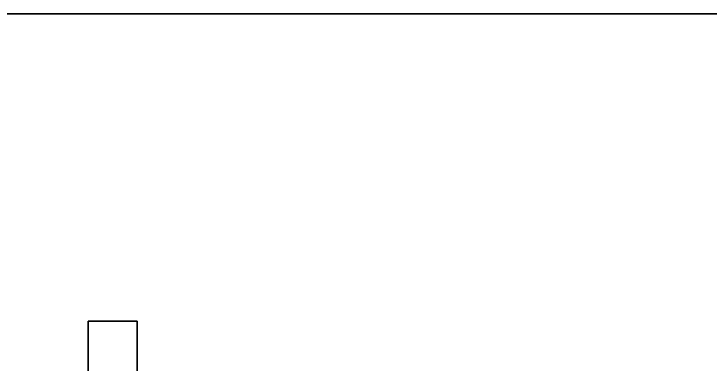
# Model space of a CAD drawing. Extents: x 0 to 5228, y -2725 to 0.
# Drawn here: x 1191.1 to 1447.5, y -128.9 to 0 of the extents above; entities that cross this region are included whole.
import ezdxf

# ---------------------------------------------------------------- set-up
doc = ezdxf.new("R2010")
doc.units = 0
for name, color, linetype in [('LAYER0', 7, 'CONTINUOUS'), ('LAYER1', 7, 'CONTINUOUS'), ('LAYER721', 251, 'CONTINUOUS')]:
    doc.layers.add(name, color=color, linetype=linetype)

msp = doc.modelspace()

# ---------------------------------------------------------------- linework, layer by layer
at = {"layer": 'LAYER0', "invisible_edges": 1}
for points in [[(5227.5, 0), (0, -2725.14), (0, 0), (5227.5, 0)], [(0, 0, 5), (5227.5, 0), (0, 0), (0, 0, 5)], [(5227.5, 0), (0, 0, 5), (5227.5, 0, 5), (5227.5, 0)], [(5227.5, -2725.14, 5), (0, 0, 5), (0, -2725.14, 5), (5227.5, -2725.14, 5)], [(0, 0, 5), (5227.5, -2725.14, 5), (5227.5, 0, 5), (0, 0, 5)], [(0, -2725.14), (5227.5, 0), (5227.5, -2725.14), (0, -2725.14)]]:
    msp.add_3dface(points, dxfattribs=at)
at = {"layer": 'LAYER1'}
for points, invisible_edges in [([(5077.5, 0, 5), (977.5, -150, 5), (977.5, 0, 5), (5077.5, 0, 5)], 1), ([(977.5, -150, 5), (5077.5, 0, 5), (4927.5, -150, 5), (977.5, -150, 5)], 3), ([(977.5, 0, 2523), (5077.5, 0, 5), (977.5, 0, 5), (977.5, 0, 2523)], 1), ([(5077.5, 0, 5), (977.5, 0, 2523), (5077.5, 0, 2523), (5077.5, 0, 5)], 1)]:
    msp.add_3dface(points, dxfattribs=dict(at, invisible_edges=invisible_edges))
at = {"layer": 'LAYER721', "invisible_edges": 1}
for points in [[(1218.5, -183.1201, 2475), (1218.5, -113.1201, 155), (1218.5, -183.1201, 155), (1218.5, -183.1201, 2475)], [(1218.5, -113.1201, 155), (1218.5, -183.1201, 2475), (1218.5, -113.1201, 2475), (1218.5, -113.1201, 155)], [(1236.5, -183.1201, 155), (1218.5, -113.1201, 155), (1236.5, -113.1201, 155), (1236.5, -183.1201, 155)], [(1218.5, -113.1201, 155), (1236.5, -183.1201, 155), (1218.5, -183.1201, 155), (1218.5, -113.1201, 155)], [(1236.5, -113.1201, 2475), (1218.5, -113.1201, 155), (1218.5, -113.1201, 2475), (1236.5, -113.1201, 2475)], [(1218.5, -113.1201, 155), (1236.5, -113.1201, 2475), (1236.5, -113.1201, 155), (1218.5, -113.1201, 155)], [(1218.5, -183.1201, 2475), (1236.5, -113.1201, 2475), (1218.5, -113.1201, 2475), (1218.5, -183.1201, 2475)], [(1236.5, -113.1201, 2475), (1218.5, -183.1201, 2475), (1236.5, -183.1201, 2475), (1236.5, -113.1201, 2475)], [(1236.5, -113.1201, 2475), (1236.5, -183.1201, 155), (1236.5, -113.1201, 155), (1236.5, -113.1201, 2475)], [(1236.5, -183.1201, 155), (1236.5, -113.1201, 2475), (1236.5, -183.1201, 2475), (1236.5, -183.1201, 155)]]:
    msp.add_3dface(points, dxfattribs=at)

doc.saveas('drawing.dxf')
